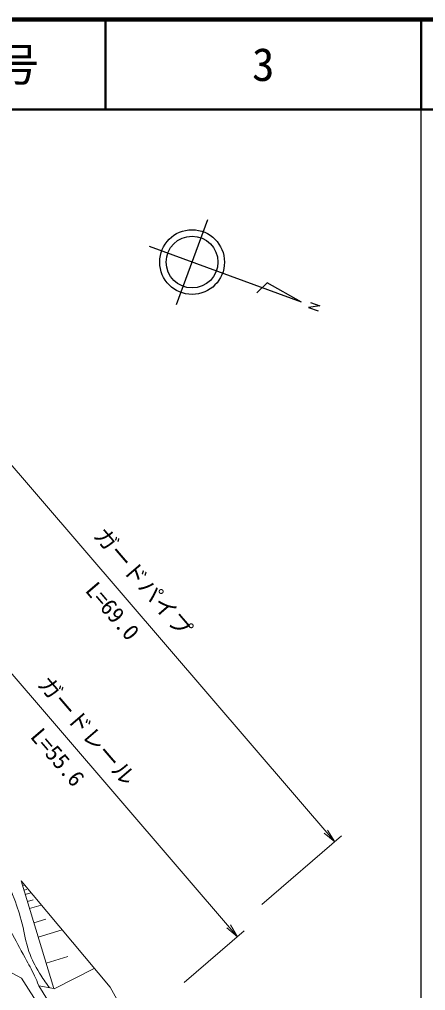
# Model space of a CAD drawing. Units: millimetres, scale not verified. Extents: x 40000 to 680000, y 20000 to 380000.
# Drawn here: x 534453 to 579500, y 272200 to 380000 of the extents above; entities that cross this region are included whole.
import ezdxf
from ezdxf.enums import TextEntityAlignment as Align

# ---------------------------------------------------------------- set-up
doc = ezdxf.new("R2010")
doc.units = ezdxf.units.MM
doc.header["$LTSCALE"] = 1000
for name, color, linetype, lineweight in [('M-BMK-SRVR', 3, 'Continuous', 25), ('M-STR-HTXT', 7, 'Continuous', 13), ('M-TTL', 2, 'Continuous', 140), ('M-TTL-BAND', 7, 'Continuous', 25), ('M-TTL-LINE', 7, 'Continuous', 50), ('M-WORK', 1, 'Continuous', 13)]:
    doc.layers.add(name, color=color, linetype=linetype, lineweight=lineweight)
doc.layers.add('M-TTL-TXT', color=7, linetype='Continuous')
doc.styles.add('ＭＳ ゴシック', font='')
doc.styles.get('ＭＳ ゴシック').set_extended_font_data('MS Gothic')

# ---------------------------------------------------------------- blocks, each defined once
blk = doc.blocks.new('open_arrow')
at = {"color": 0, "linetype": 'Continuous', "lineweight": -2}
blk.add_lwpolyline([(7.5, 1.25), (0, 0), (7.5, -1.25)], dxfattribs=at)

msp = doc.modelspace()

# ---------------------------------------------------------------- linework, layer by layer
at = {"layer": 'M-BMK-SRVR'}
for p, q in [((551870, 348342), (555335, 357781)), ((565739, 348607), (548883, 354794)), ((561941, 350766), (560772, 349665)), ((565739, 348607), (561941, 350766)), ((567765, 348197), (566523, 348040)), ((566724, 348579), (567765, 348197)), ((566523, 348040), (567570, 347662))]:
    msp.add_line(p, q, dxfattribs=at)
for radius in [3591, 2873]:
    msp.add_circle((553603, 353062), radius, dxfattribs=at)
at = {"layer": 'M-STR-HTXT'}
for p, q in [((523950, 341735), (569419, 288708)), ((522582, 320223), (558635, 278178)), ((561326, 281768), (570178, 289359)), ((552724, 273110), (559394, 278829))]:
    msp.add_line(p, q, dxfattribs=at)
at = {"layer": 'M-TTL'}
msp.add_line((680000, 380000), (40000, 380000), dxfattribs=at)
at = {"layer": 'M-TTL-BAND'}
msp.add_line((579000, 20000), (579000, 370000), dxfattribs=at)
at = {"layer": 'M-TTL-LINE'}
for p, q in [((543997, 380000), (543997, 370000)), ((579000, 380000), (579000, 370000)), ((40000, 370000), (680000, 370000))]:
    msp.add_line(p, q, dxfattribs=at)
at = {"layer": 'M-WORK'}
for p, q in [((534654, 284289), (534771, 284325)), ((534800, 283811), (535035, 283882)), ((534946, 283333), (535266, 283430)), ((535092, 282854), (535732, 283050)), ((535330, 282075), (535980, 282273)), ((535569, 281295), (536868, 281692)), ((536053, 279711), (537373, 280114)), ((536537, 278126), (539177, 278933)), ((537414, 275255), (539807, 275986)), ((538297, 272386), (542756, 274657))]:
    msp.add_line(p, q, dxfattribs=at)
for points in [[(503518, 302905), (519683, 282675), (519895, 281479), (534671, 273575), (544627, 257964), (546926, 256760), (550772, 256260), (552680, 256260)], [(545185, 258860), (536601, 272713), (538279, 272422), (534631, 284365), (544505, 272567), (551612, 259808), (553699, 259456), (555247, 259597)]]:
    msp.add_lwpolyline(points, dxfattribs=at)
for points, knots in [([(498815, 329392), (498606, 328392), (498490, 327980), (498596, 327078), (498679, 326369), (498764, 325959), (499065, 325311), (499437, 324508), (499851, 324171), (500425, 323497), (501512, 322221), (502268, 321640), (503380, 320386), (504060, 319619), (504388, 319145), (505038, 318353), (505555, 317722), (505833, 317359), (506367, 316742), (507258, 315712), (507820, 315189), (508697, 314147), (509508, 313182), (509894, 312586), (510636, 311567), (511774, 310000), (512302, 309045), (513450, 307486), (513966, 306784), (514254, 306389), (514810, 305719), (515454, 304943), (515833, 304523), (516515, 303780), (517341, 302879), (517879, 302446), (518704, 301544), (520159, 299953), (520937, 299027), (522316, 297369), (523913, 295448), (524818, 294378), (526319, 292381), (527406, 290934), (528034, 290133), (528992, 288597), (529697, 287468), (530060, 286811), (530634, 285611), (531373, 284068), (531497, 283081), (532182, 281514), (532647, 280450), (532949, 279872), (533480, 278840), (534092, 277652), (534467, 277004), (535091, 275822), (535503, 275042), (535778, 274626), (536138, 273821), (536330, 273393), (536396, 273245), (536601, 272713)], [0, 0, 0, 0, 1, 1, 1, 2, 2, 2, 3, 3, 3, 4, 4, 4, 5, 5, 5, 6, 6, 6, 7, 7, 7, 8, 8, 8, 9, 9, 9, 10, 10, 10, 11, 11, 11, 12, 12, 12, 13, 13, 13, 14, 14, 14, 15, 15, 15, 16, 16, 16, 17, 17, 17, 18, 18, 18, 19, 19, 19, 20, 20, 20, 21, 21, 21, 21]), ([(537785, 272507), (537238, 273253), (537082, 273487), (536686, 274149), (536152, 275043), (535863, 275562), (535513, 276542), (535096, 277709), (535085, 278429), (534747, 279622), (534434, 280724), (534286, 281353), (533871, 282421), (533386, 283669), (533093, 284368), (532432, 285532), (531795, 286656), (531302, 287202), (530613, 288295), (529781, 289616), (529372, 290391), (528560, 291724), (527871, 292857), (527543, 293530), (526777, 294612), (525993, 295721), (525459, 296273), (524609, 297333), (523729, 298430), (523201, 299018), (522347, 300137), (521684, 301005), (521471, 301295), (520690, 302388)], [0, 0, 0, 0, 1, 1, 1, 2, 2, 2, 3, 3, 3, 4, 4, 4, 5, 5, 5, 6, 6, 6, 7, 7, 7, 8, 8, 8, 9, 9, 9, 10, 10, 10, 11, 11, 11, 11])]:
    msp.add_open_spline(points, degree=3, knots=knots, dxfattribs=at)

# ---------------------------------------------------------------- block references
at = {"layer": 'M-STR-HTXT', "xscale": 200, "yscale": 200, "rotation": 130.6}
for p in [(569419, 288708), (558635, 278178)]:
    msp.add_blockref('open_arrow', p, dxfattribs=at)

# ---------------------------------------------------------------- texts
at = {"layer": 'M-STR-HTXT', "style": 'ＭＳ ゴシック'}
for s, p in [('ガードパイプ', (548164, 317572)), ('ガードレール', (541950, 301068))]:
    msp.add_text(s, height=1833, rotation=310.612, dxfattribs=at).set_placement(p, align=Align.MIDDLE_CENTER)
for s, p in [('L=69.0', (543672, 313377)), ('L=55.6', (537577, 297150))]:
    msp.add_text(s, height=1833, rotation=310.612, dxfattribs=at).set_placement(p, align=Align.BOTTOM_CENTER)
at = {"layer": 'M-TTL-TXT', "style": 'ＭＳ ゴシック'}
for s, p in [('図面番号', (526622, 375000)), ('3', (561497, 375000))]:
    msp.add_text(s, height=3666, dxfattribs=at).set_placement(p, align=Align.MIDDLE_CENTER)

doc.saveas('drawing.dxf')
